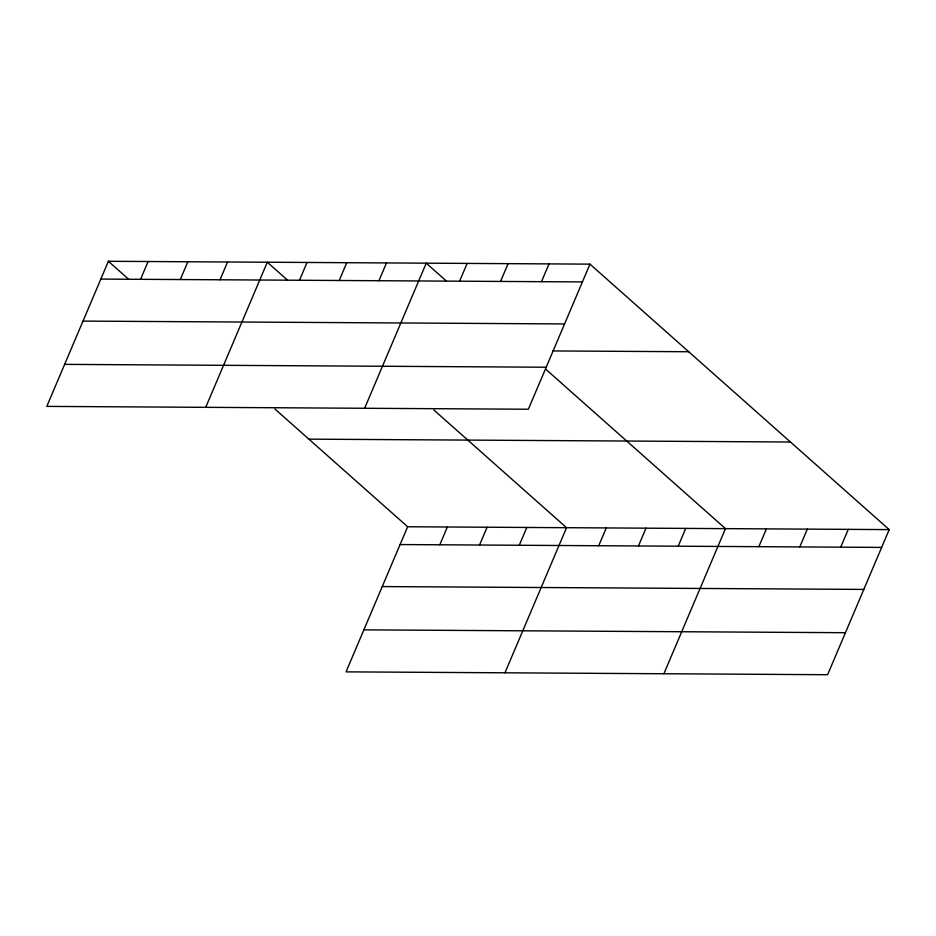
<?xml version="1.0" encoding="UTF-8"?>
<svg xmlns="http://www.w3.org/2000/svg" width="936" height="936" viewBox="0 0 936 936"><rect width="100%" height="100%" fill="white"/><g stroke="black" fill="none" stroke-linecap="round" stroke-linejoin="round"><path stroke-width="1.4" d="M589.961 264.139L108.389 261.284L46.8 406.388L528.36 409.243L589.961 264.139L889.2 529.612L827.611 674.716L346.039 671.861L407.64 526.757L889.2 529.612M140.576 279.314L148.122 261.518M180.297 279.548L187.855 261.752M220.03 279.782L227.577 261.986M205.721 407.324L267.31 262.22L287.481 280.121M299.485 280.25L307.043 262.454M339.218 280.484L346.765 262.688M378.94 280.718L386.498 262.934M364.63 408.271L426.231 263.168L446.402 281.057M459.599 281.198L467.158 263.402M500.538 281.443L508.096 263.648M541.476 281.689L549.022 263.894M439.815 544.787L447.361 526.991M479.536 545.021L487.094 527.225M519.269 545.255L526.828 527.471M504.96 672.808L566.549 527.705L433.883 410.003M598.724 545.735L606.282 527.939M638.457 545.969L646.015 528.173M678.19 546.203L685.737 528.407M663.87 673.745L725.47 528.641L545.758 369.217M758.85 546.683L766.397 528.887M799.777 546.916L807.335 529.132M840.715 547.162L848.262 529.366M100.842 279.08L582.403 281.923M83.011 321.095L564.572 323.938M552.755 350.941L688.709 351.737M64.631 364.373L546.191 367.228M308.892 439.148L790.452 442.003M400.081 544.553L881.642 547.408M382.251 586.568L863.811 589.423M363.882 629.858L845.442 632.701M108.389 261.284L128.571 279.185M274.973 409.067L407.64 526.757"/></g></svg>
